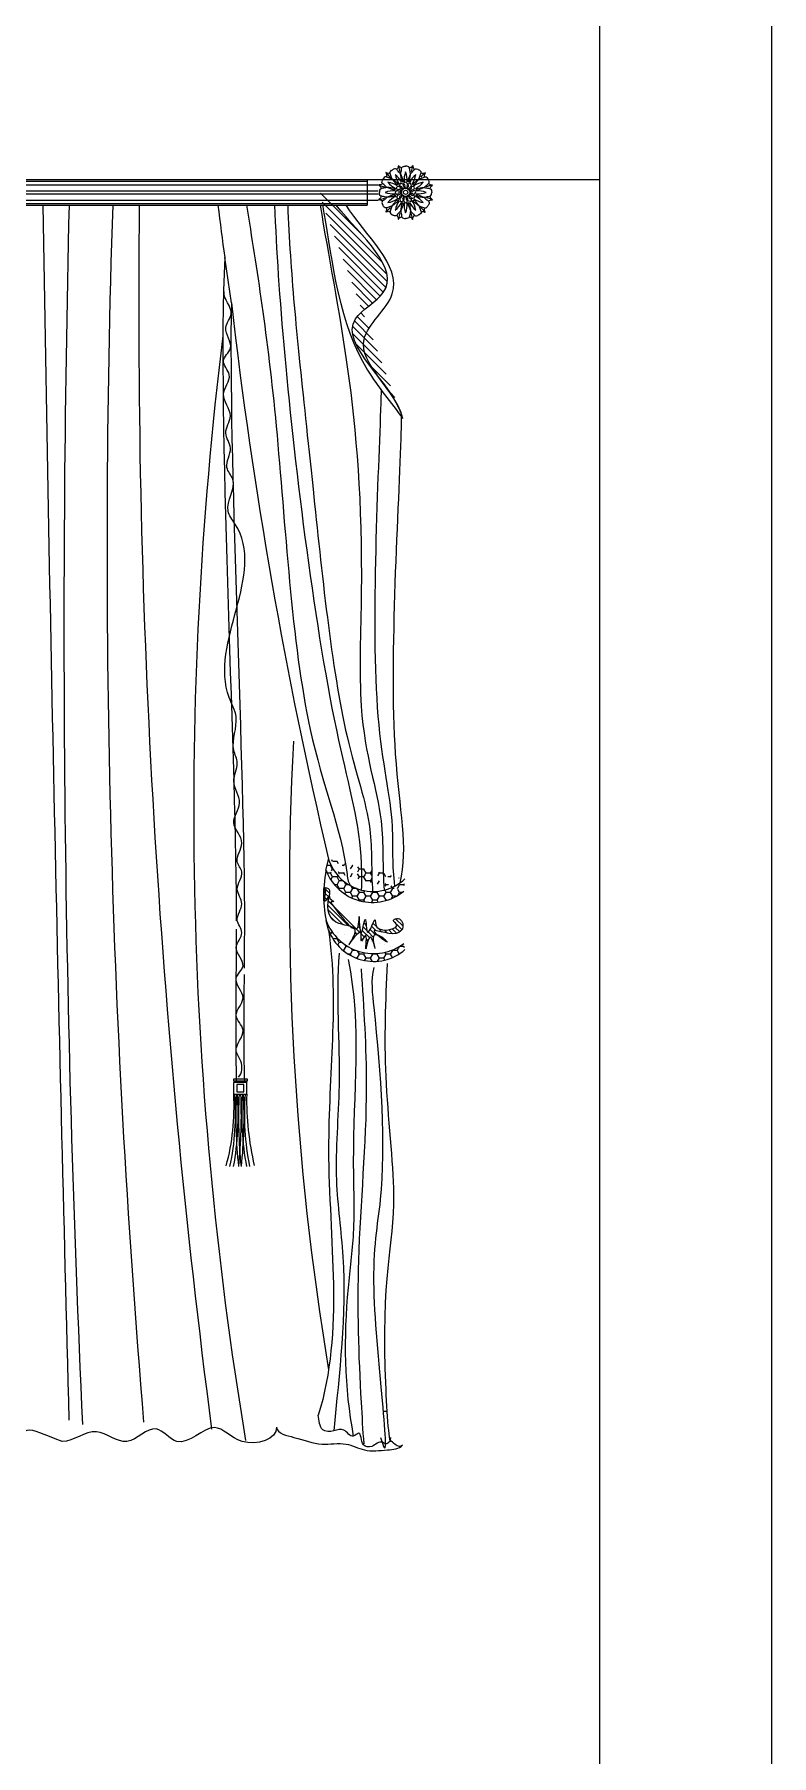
# Model space of a CAD drawing. Header units: inches. Extents: x 3.4 to 45.9, y 7.2 to 32.
# Drawn here: x 22.919 to 24.366, y 16.47 to 19.847 of the extents above; entities that cross this region are included whole.
import ezdxf

# ---------------------------------------------------------------- set-up
doc = ezdxf.new("R2010")
doc.units = ezdxf.units.IN
doc.header["$MEASUREMENT"] = 0
for name, color, linetype in [('02', 2, 'Continuous'), ('4', 4, 'Continuous'), ('8', 8, 'Continuous'), ('kadrbm', 4, 'Continuous')]:
    doc.layers.add(name, color=color, linetype=linetype)
pattern_1 = [(180, (37.058146, -18.148904), (-0.013125, 0.0075777223), [0.00875, -0.0175]), (60, (37.058146, -18.148904), (0.013125, 0.0075777223), [0.00875, -0.0175]), (120, (37.058146, -18.148904), (-3e-11, 0.0151554445), [-0.0175, 0.00875])]

# ---------------------------------------------------------------- blocks, each defined once
blk = doc.blocks.new('kadrbm')
at = {"layer": 'kadrbm', "color": 4}
blk.add_lwpolyline([(0, 0), (0, 24.7972), (21, 24.7972), (21, 0), (0, 0)], close=True, dxfattribs=at)
blk.add_lwpolyline([(20.6631, 0.3257), (20.6631, 24.4603), (0.3369, 24.4603), (0.3369, 0.3257), (20.6631, 0.3257)], dxfattribs=at)

msp = doc.modelspace()

# ---------------------------------------------------------------- hatches: boundary and pattern name
at = {"layer": '8'}
h = msp.add_hatch(dxfattribs=at)
h.set_pattern_fill('ANSI31', color=256, scale=0.08, style=0)
h.set_pattern_definition([(135, (37.058146, -17.857472), (0.0070710678, 0.0070710678), [])])
edge = h.paths.add_edge_path()
edge.add_spline(control_points=[(23.4794, 19.5423), (23.481, 19.5333), (23.4826, 19.5242), (23.4842, 19.5152)], knot_values=[785.684967, 785.684967, 785.684967, 785.684967, 812.63899, 812.63899, 812.63899, 812.63899], degree=3, periodic=0)
edge.add_spline(control_points=[(23.6421, 19.0933), (23.6262, 19.1637), (23.4766, 19.2622), (23.6671, 19.3626), (23.5611, 19.451), (23.5112, 19.5122)], knot_values=[0, 0, 0, 0, 216.301981, 291.412381, 485.205368, 485.205368, 485.205368, 485.205368], degree=3, periodic=0)
h = msp.add_hatch(dxfattribs=at)
h.set_pattern_fill('HONEY', color=256, scale=0.07, style=0)
h.set_pattern_definition(pattern_1)
edge = h.paths.add_edge_path()
edge.add_arc((23.5837, 18.2571), 0.0917, 197.9321, 313.2)
edge.add_arc((23.5825, 18.2412), 0.0973, 200.6356, 309.4932)
edge.add_line((23.4914, 18.2069), (23.4965, 18.2277))
edge.add_line((23.6443, 18.1661), (23.6465, 18.1902))
h = msp.add_hatch(dxfattribs=at)
h.set_pattern_fill('ANSI31', color=256, scale=0.05, style=0)
h.set_pattern_definition([(135, (37.058146, -18.148904), (0.0044194174, 0.0044194174), [])])
edge = h.paths.add_edge_path()
edge.add_spline(control_points=[(23.4873, 18.1618), (23.488, 18.1653), (23.4849, 18.1748), (23.505, 18.1701), (23.491, 18.1518), (23.5108, 18.1458), (23.5005, 18.1438), (23.5005, 18.1438)], knot_values=[0, 0, 0, 0, 0.010675, 0.01836, 0.040584, 0.046767, 0.053023, 0.053023, 0.053023, 0.053023], degree=3, periodic=0)
edge.add_spline(control_points=[(23.5005, 18.1438), (23.5218, 18.1346), (23.5571, 18.0653), (23.5561, 18.1351), (23.5579, 18.0516), (23.5708, 18.1366), (23.5696, 18.0596), (23.5901, 18.1253), (23.5862, 18.0785), (23.6457, 18.0954), (23.62, 18.1077), (23.6362, 18.1177), (23.6478, 18.0948), (23.6248, 18.0735), (23.558, 18.1047), (23.6345, 18.0486), (23.5737, 18.0999), (23.5935, 18.0323), (23.5773, 18.0976), (23.566, 18.0274), (23.5747, 18.097), (23.5579, 18.0574), (23.566, 18.1041), (23.5199, 18.038), (23.5627, 18.0973), (23.5088, 18.0982), (23.49, 18.1217), (23.4992, 18.163), (23.4836, 18.1308), (23.4967, 18.1861), (23.4873, 18.1618), (23.4873, 18.1618)], knot_values=[0, 0, 0, 0, 0.069529, 0.084709, 0.118066, 0.146819, 0.17282, 0.201245, 0.215945, 0.254412, 0.262449, 0.270596, 0.290864, 0.309615, 0.353355, 0.387081, 0.416734, 0.44237, 0.466119, 0.490391, 0.516921, 0.530579, 0.545759, 0.577933, 0.608027, 0.635152, 0.688756, 0.699214, 0.710774, 0.734465, 0.743792, 0.743792, 0.743792, 0.743792], degree=3, periodic=0)
h = msp.add_hatch(dxfattribs=at)
h.set_pattern_fill('HONEY', color=256, scale=0.07, style=0)
h.set_pattern_definition(pattern_1)
edge = h.paths.add_edge_path()
edge.add_arc((23.585, 18.1427), 0.0992, 200.0934, 306.7504)
edge.add_line((23.6443, 18.0632), (23.6465, 18.0512))
edge.add_arc((23.5848, 18.1223), 0.0941, 200.1891, 310.943, ccw=False)
edge.add_line((23.4965, 18.0898), (23.4918, 18.1086))

# ---------------------------------------------------------------- linework, layer by layer
at = {"layer": '02'}
for p, q in [((20.6373, 19.5622), (23.5724, 19.5622)), ((20.6373, 19.5592), (23.5724, 19.5592)), ((23.5724, 19.5622), (23.5724, 19.5122)), ((20.6156, 19.5522), (23.5941, 19.5522)), ((20.6156, 19.5402), (23.5941, 19.5402)), ((20.6156, 19.5342), (23.5941, 19.5342)), ((20.6156, 19.5222), (23.5941, 19.5222)), ((20.6373, 19.5152), (23.5724, 19.5152)), ((20.6373, 19.5122), (23.5724, 19.5122))]:
    msp.add_line(p, q, dxfattribs=at)
for points in [[(23.3374, 17.7974), (23.3101, 17.7974), (23.3101, 17.794), (23.3374, 17.794)], [(23.3357, 17.7906), (23.3101, 17.7906), (23.3101, 17.7676), (23.3357, 17.7676)], [(23.3303, 17.7866), (23.3166, 17.7866), (23.3166, 17.7721), (23.3303, 17.7721)]]:
    msp.add_lwpolyline(points, close=True, dxfattribs=at)
msp.add_lwpolyline([(23.3118, 17.794), (23.3118, 17.7914), (23.3357, 17.7914), (23.3357, 17.794)], dxfattribs=at)
for radius in [0.00819, 0.00412]:
    msp.add_circle((23.6477, 19.5372), radius, dxfattribs=at)
for centre, radius, start, end in [((23.675, 19.5924), 0.041, 185.6701, 200.7841), ((23.699, 19.5714), 0.041, 155.6701, 170.7841), ((23.6437, 19.5987), 0.041, 215.6701, 230.7841), ((23.6058, 19.5122), 0.0456, 55.9645, 81.1059), ((23.6484, 19.5859), 0.0456, 218.8941, 244.0355), ((23.5989, 19.5364), 0.0456, 25.9645, 51.1059), ((23.6727, 19.579), 0.0456, 188.8941, 214.0355), ((23.6903, 19.5609), 0.0456, 158.8941, 184.0355), ((23.6051, 19.5609), 0.0456, 355.9645, 21.1059), ((23.6964, 19.5364), 0.0456, 128.8941, 154.0355), ((23.6227, 19.579), 0.0456, 325.9645, 351.1059), ((23.6895, 19.5122), 0.0456, 98.8941, 124.0355), ((23.647, 19.5859), 0.0456, 295.9645, 321.1059), ((23.7092, 19.5411), 0.041, 125.6701, 140.7841), ((23.5924, 19.5645), 0.041, 275.6701, 290.7841), ((23.6135, 19.5885), 0.041, 245.6701, 260.7841), ((23.6239, 19.4946), 0.0456, 85.9645, 111.1059), ((23.6239, 19.5798), 0.0456, 248.8941, 274.0355), ((23.6484, 19.4884), 0.0456, 115.9645, 141.1059), ((23.6058, 19.5622), 0.0456, 278.8941, 304.0355), ((23.6727, 19.4953), 0.0456, 145.9645, 171.1059), ((23.6227, 19.4953), 0.0456, 8.8941, 34.0355), ((23.6895, 19.5622), 0.0456, 235.9645, 261.1059), ((23.647, 19.4884), 0.0456, 38.8941, 64.0355), ((23.6714, 19.4946), 0.0456, 68.8941, 94.0355), ((23.6714, 19.5798), 0.0456, 265.9645, 291.1059), ((23.7029, 19.5098), 0.041, 95.6701, 110.7841), ((23.6819, 19.4859), 0.041, 65.6701, 80.7841), ((241.9536, 23.0155), 219.046, 180.916411, 181.540126), ((56.6199, 18.6858), 33.643, 178.59256, 182.66878), ((43.5286, 18.8378), 20.4671, 178.11186, 184.80392), ((40.1779, 19.3144), 17.0542, 179.33559, 187.42527), ((23.5861, 19.5332), 0.041, 305.6701, 320.7841), ((23.5989, 19.5379), 0.0456, 308.8941, 334.0355), ((23.5964, 19.503), 0.041, 335.6701, 350.7841), ((23.6903, 19.5134), 0.0456, 175.9645, 201.1059), ((23.6051, 19.5134), 0.0456, 338.8941, 4.0355), ((23.6964, 19.5379), 0.0456, 205.9645, 231.1059), ((23.6203, 19.4819), 0.041, 5.6701, 20.7841), ((23.6516, 19.4756), 0.041, 35.6701, 50.7841), ((30.8003, 18.3254), 7.5687, 172.93894, 189.40803), ((29.1004, 18.1589), 5.6809, 176.9616, 189.4436), ((22.8735, 17.7423), 0.4374, 344.7058, 3.3173), ((22.8261, 17.7284), 0.4877, 347.8521, 4.6087), ((22.7261, 17.7276), 0.5928, 350.1089, 3.8678), ((24.2922, 17.7247), 0.9777, 177.4843, 185.8057), ((24.2974, 17.7247), 0.9777, 177.4843, 185.8057), ((22.3475, 17.7247), 0.9777, 354.1943, 2.5157), ((22.3528, 17.7247), 0.9777, 354.1943, 2.5157), ((23.8942, 17.7278), 0.5682, 175.9833, 190.3434), ((23.856, 17.7281), 0.5248, 175.6866, 191.2467), ((23.8892, 17.7561), 0.5536, 178.815, 193.4193)]:
    msp.add_arc(centre, radius, start, end, dxfattribs=at)
for points, knots in [([(23.64, 19.5843), (23.6395, 19.5849), (23.6381, 19.5863), (23.6353, 19.5866), (23.6337, 19.5916), (23.6333, 19.5874), (23.633, 19.5851), (23.6309, 19.5835), (23.6305, 19.5824), (23.6305, 19.5821)], [3.105362, 3.105362, 3.105362, 3.105362, 4.726587, 7.083956, 9.158336, 10.686553, 12.763353, 14.704924, 15.340701, 15.340701, 15.340701, 15.340701]), ([(23.6421, 19.5572), (23.6413, 19.558), (23.6392, 19.5604), (23.6394, 19.5663), (23.6372, 19.5731), (23.6398, 19.5798), (23.6398, 19.5873), (23.6448, 19.5885), (23.647, 19.5884), (23.6477, 19.5884)], [2.077947, 2.077947, 2.077947, 2.077947, 4.509833, 8.81621, 13.588819, 18.865731, 23.793456, 26.78015, 28.263458, 28.263458, 28.263458, 28.263458]), ([(23.6532, 19.5572), (23.6541, 19.558), (23.6561, 19.5604), (23.656, 19.5663), (23.6581, 19.5731), (23.6556, 19.5798), (23.6556, 19.5873), (23.6506, 19.5885), (23.6484, 19.5884), (23.6477, 19.5884)], [2.077947, 2.077947, 2.077947, 2.077947, 4.509833, 8.81621, 13.588819, 18.865731, 23.793456, 26.78015, 28.263458, 28.263458, 28.263458, 28.263458]), ([(23.6646, 19.5818), (23.6645, 19.5826), (23.664, 19.5845), (23.6617, 19.5862), (23.6628, 19.5912), (23.6603, 19.5879), (23.6589, 19.586), (23.6564, 19.5857), (23.6555, 19.5849), (23.6553, 19.5847)], [3.105362, 3.105362, 3.105362, 3.105362, 4.726587, 7.083956, 9.158336, 10.686553, 12.763353, 14.704924, 15.340701, 15.340701, 15.340701, 15.340701]), ([(23.6276, 19.5423), (23.6264, 19.542), (23.6233, 19.5415), (23.6183, 19.5446), (23.6113, 19.5461), (23.6069, 19.5517), (23.6003, 19.5554), (23.6018, 19.5604), (23.6029, 19.5622), (23.6033, 19.5628)], [2.077947, 2.077947, 2.077947, 2.077947, 4.509833, 8.81621, 13.588819, 18.865731, 23.793456, 26.78015, 28.263458, 28.263458, 28.263458, 28.263458]), ([(23.6332, 19.552), (23.6329, 19.5531), (23.6318, 19.5561), (23.6266, 19.5589), (23.6218, 19.5642), (23.6147, 19.5653), (23.6082, 19.5691), (23.6046, 19.5653), (23.6036, 19.5634), (23.6033, 19.5628)], [2.077947, 2.077947, 2.077947, 2.077947, 4.509833, 8.81621, 13.588819, 18.865731, 23.793456, 26.78015, 28.263458, 28.263458, 28.263458, 28.263458]), ([(23.6175, 19.5741), (23.6167, 19.5744), (23.6148, 19.5749), (23.6122, 19.5738), (23.6084, 19.5773), (23.6101, 19.5735), (23.611, 19.5713), (23.61, 19.569), (23.6102, 19.5678), (23.6103, 19.5675)], [3.105362, 3.105362, 3.105362, 3.105362, 4.726587, 7.083956, 9.158336, 10.686553, 12.763353, 14.704924, 15.340701, 15.340701, 15.340701, 15.340701]), ([(23.6329, 19.5517), (23.6317, 19.552), (23.6287, 19.5531), (23.6259, 19.5583), (23.6207, 19.5631), (23.6196, 19.5701), (23.6158, 19.5767), (23.6195, 19.5802), (23.6214, 19.5812), (23.6221, 19.5815)], [2.077947, 2.077947, 2.077947, 2.077947, 4.509833, 8.81621, 13.588819, 18.865731, 23.793456, 26.78015, 28.263458, 28.263458, 28.263458, 28.263458]), ([(23.6425, 19.5573), (23.6428, 19.5584), (23.6434, 19.5615), (23.6403, 19.5666), (23.6388, 19.5735), (23.6332, 19.578), (23.6294, 19.5845), (23.6245, 19.5831), (23.6227, 19.5819), (23.6221, 19.5815)], [2.077947, 2.077947, 2.077947, 2.077947, 4.509833, 8.81621, 13.588819, 18.865731, 23.793456, 26.78015, 28.263458, 28.263458, 28.263458, 28.263458]), ([(23.6434, 19.5531), (23.6426, 19.5534), (23.6407, 19.5542), (23.6363, 19.5554), (23.6358, 19.5511), (23.636, 19.5488), (23.6367, 19.5462), (23.6394, 19.5448), (23.6432, 19.5451), (23.647, 19.5471), (23.6469, 19.5521), (23.6443, 19.5524), (23.6436, 19.5531), (23.6435, 19.5532)], [0, 0, 0, 0, 1.435126, 3.694554, 5.615201, 7.078519, 7.788326, 9.905319, 11.400457, 14.13065, 16.187314, 17.596822, 17.816944, 17.816944, 17.816944, 17.816944]), ([(23.6519, 19.5531), (23.6514, 19.5538), (23.6501, 19.5554), (23.647, 19.5586), (23.6444, 19.5552), (23.6433, 19.5531), (23.6427, 19.5505), (23.6443, 19.5479), (23.6477, 19.5463), (23.652, 19.5461), (23.6545, 19.5505), (23.6523, 19.552), (23.6521, 19.553), (23.652, 19.5531)], [0, 0, 0, 0, 1.435126, 3.694554, 5.615201, 7.078519, 7.788326, 9.905319, 11.400457, 14.13065, 16.187314, 17.596822, 17.816944, 17.816944, 17.816944, 17.816944]), ([(23.6593, 19.5489), (23.6592, 19.5497), (23.6589, 19.5518), (23.6578, 19.5561), (23.6538, 19.5544), (23.6519, 19.5531), (23.65, 19.5512), (23.6502, 19.5482), (23.6523, 19.545), (23.6559, 19.5427), (23.6602, 19.5453), (23.6592, 19.5477), (23.6594, 19.5487), (23.6594, 19.5488)], [0, 0, 0, 0, 1.435126, 3.694554, 5.615201, 7.078519, 7.788326, 9.905319, 11.400457, 14.13065, 16.187314, 17.596822, 17.816944, 17.816944, 17.816944, 17.816944]), ([(23.6528, 19.5573), (23.6525, 19.5584), (23.652, 19.5615), (23.6551, 19.5666), (23.6566, 19.5735), (23.6622, 19.578), (23.6659, 19.5845), (23.6709, 19.5831), (23.6727, 19.5819), (23.6733, 19.5815)], [2.077947, 2.077947, 2.077947, 2.077947, 4.509833, 8.81621, 13.588819, 18.865731, 23.793456, 26.78015, 28.263458, 28.263458, 28.263458, 28.263458]), ([(23.6622, 19.552), (23.6625, 19.5531), (23.6636, 19.5561), (23.6688, 19.5589), (23.6736, 19.5642), (23.6806, 19.5653), (23.6872, 19.5691), (23.6907, 19.5653), (23.6917, 19.5634), (23.692, 19.5628)], [2.077947, 2.077947, 2.077947, 2.077947, 4.509833, 8.81621, 13.588819, 18.865731, 23.793456, 26.78015, 28.263458, 28.263458, 28.263458, 28.263458]), ([(23.6625, 19.5517), (23.6636, 19.552), (23.6666, 19.5531), (23.6694, 19.5583), (23.6747, 19.5631), (23.6758, 19.5701), (23.6796, 19.5767), (23.6758, 19.5802), (23.6739, 19.5812), (23.6733, 19.5815)], [2.077947, 2.077947, 2.077947, 2.077947, 4.509833, 8.81621, 13.588819, 18.865731, 23.793456, 26.78015, 28.263458, 28.263458, 28.263458, 28.263458]), ([(23.6678, 19.5423), (23.6689, 19.542), (23.672, 19.5415), (23.6771, 19.5446), (23.684, 19.5461), (23.6885, 19.5517), (23.695, 19.5554), (23.6936, 19.5604), (23.6924, 19.5622), (23.692, 19.5628)], [2.077947, 2.077947, 2.077947, 2.077947, 4.509833, 8.81621, 13.588819, 18.865731, 23.793456, 26.78015, 28.263458, 28.263458, 28.263458, 28.263458]), ([(23.6846, 19.5674), (23.6849, 19.5681), (23.6854, 19.57), (23.6843, 19.5727), (23.6878, 19.5764), (23.684, 19.5748), (23.6818, 19.5739), (23.6795, 19.5749), (23.6783, 19.5746), (23.678, 19.5745)], [3.105362, 3.105362, 3.105362, 3.105362, 4.726587, 7.083956, 9.158336, 10.686553, 12.763353, 14.704924, 15.340701, 15.340701, 15.340701, 15.340701]), ([(23.6006, 19.5295), (23.5999, 19.529), (23.5986, 19.5276), (23.5982, 19.5248), (23.5933, 19.5232), (23.5975, 19.5228), (23.5998, 19.5225), (23.6013, 19.5204), (23.6025, 19.52), (23.6027, 19.52)], [3.105362, 3.105362, 3.105362, 3.105362, 4.726587, 7.083956, 9.158336, 10.686553, 12.763353, 14.704924, 15.340701, 15.340701, 15.340701, 15.340701]), ([(23.6031, 19.5541), (23.6023, 19.554), (23.6004, 19.5535), (23.5986, 19.5512), (23.5936, 19.5523), (23.597, 19.5498), (23.5988, 19.5484), (23.5992, 19.5459), (23.5999, 19.545), (23.6002, 19.5448)], [3.105362, 3.105362, 3.105362, 3.105362, 4.726587, 7.083956, 9.158336, 10.686553, 12.763353, 14.704924, 15.340701, 15.340701, 15.340701, 15.340701]), ([(23.6277, 19.5427), (23.6269, 19.5436), (23.6244, 19.5456), (23.6185, 19.5455), (23.6118, 19.5476), (23.6051, 19.5451), (23.5975, 19.5451), (23.5963, 19.5401), (23.5964, 19.5379), (23.5965, 19.5372)], [2.077947, 2.077947, 2.077947, 2.077947, 4.509833, 8.81621, 13.588819, 18.865731, 23.793456, 26.78015, 28.263458, 28.263458, 28.263458, 28.263458]), ([(23.6277, 19.5316), (23.6269, 19.5308), (23.6244, 19.5287), (23.6185, 19.5289), (23.6118, 19.5267), (23.6051, 19.5293), (23.5975, 19.5293), (23.5963, 19.5343), (23.5964, 19.5365), (23.5965, 19.5372)], [2.077947, 2.077947, 2.077947, 2.077947, 4.509833, 8.81621, 13.588819, 18.865731, 23.793456, 26.78015, 28.263458, 28.263458, 28.263458, 28.263458]), ([(23.6276, 19.532), (23.6264, 19.5323), (23.6233, 19.5329), (23.6183, 19.5298), (23.6113, 19.5283), (23.6069, 19.5227), (23.6003, 19.5189), (23.6018, 19.514), (23.6029, 19.5122), (23.6033, 19.5116)], [2.077947, 2.077947, 2.077947, 2.077947, 4.509833, 8.81621, 13.588819, 18.865731, 23.793456, 26.78015, 28.263458, 28.263458, 28.263458, 28.263458]), ([(23.6332, 19.5224), (23.6329, 19.5212), (23.6318, 19.5182), (23.6266, 19.5154), (23.6218, 19.5102), (23.6147, 19.5091), (23.6082, 19.5053), (23.6046, 19.509), (23.6036, 19.5109), (23.6033, 19.5116)], [2.077947, 2.077947, 2.077947, 2.077947, 4.509833, 8.81621, 13.588819, 18.865731, 23.793456, 26.78015, 28.263458, 28.263458, 28.263458, 28.263458]), ([(23.6329, 19.5227), (23.6317, 19.5224), (23.6287, 19.5213), (23.6259, 19.5161), (23.6207, 19.5113), (23.6196, 19.5042), (23.6158, 19.4977), (23.6195, 19.4941), (23.6214, 19.4931), (23.6221, 19.4928)], [2.077947, 2.077947, 2.077947, 2.077947, 4.509833, 8.81621, 13.588819, 18.865731, 23.793456, 26.78015, 28.263458, 28.263458, 28.263458, 28.263458]), ([(23.6317, 19.5414), (23.6311, 19.5409), (23.6294, 19.5396), (23.6262, 19.5365), (23.6297, 19.5339), (23.6318, 19.5328), (23.6343, 19.5322), (23.6369, 19.5338), (23.6386, 19.5372), (23.6388, 19.5415), (23.6343, 19.544), (23.6328, 19.5418), (23.6319, 19.5416), (23.6317, 19.5415)], [0, 0, 0, 0, 1.435126, 3.694554, 5.615201, 7.078519, 7.788326, 9.905319, 11.400457, 14.13065, 16.187314, 17.596822, 17.816944, 17.816944, 17.816944, 17.816944]), ([(23.636, 19.5488), (23.6352, 19.5487), (23.6331, 19.5484), (23.6287, 19.5473), (23.6305, 19.5433), (23.6317, 19.5414), (23.6336, 19.5395), (23.6367, 19.5397), (23.6398, 19.5418), (23.6421, 19.5454), (23.6395, 19.5497), (23.6371, 19.5487), (23.6362, 19.5489), (23.6361, 19.5489)], [0, 0, 0, 0, 1.435126, 3.694554, 5.615201, 7.078519, 7.788326, 9.905319, 11.400457, 14.13065, 16.187314, 17.596822, 17.816944, 17.816944, 17.816944, 17.816944]), ([(23.6318, 19.5329), (23.6315, 19.5321), (23.6307, 19.5302), (23.6295, 19.5258), (23.6338, 19.5253), (23.6361, 19.5255), (23.6386, 19.5262), (23.64, 19.5289), (23.6398, 19.5327), (23.6378, 19.5365), (23.6327, 19.5364), (23.6325, 19.5338), (23.6318, 19.5331), (23.6317, 19.533)], [0, 0, 0, 0, 1.435126, 3.694554, 5.615201, 7.078519, 7.788326, 9.905319, 11.400457, 14.13065, 16.187314, 17.596822, 17.816944, 17.816944, 17.816944, 17.816944]), ([(23.6361, 19.5255), (23.6362, 19.5247), (23.6365, 19.5226), (23.6376, 19.5182), (23.6416, 19.5199), (23.6435, 19.5212), (23.6453, 19.5231), (23.6452, 19.5262), (23.6431, 19.5293), (23.6395, 19.5316), (23.6351, 19.529), (23.6362, 19.5266), (23.636, 19.5257), (23.6359, 19.5256)], [0, 0, 0, 0, 1.435126, 3.694554, 5.615201, 7.078519, 7.788326, 9.905319, 11.400457, 14.13065, 16.187314, 17.596822, 17.816944, 17.816944, 17.816944, 17.816944]), ([(23.6435, 19.5212), (23.644, 19.5206), (23.6453, 19.5189), (23.6484, 19.5157), (23.651, 19.5192), (23.652, 19.5213), (23.6527, 19.5238), (23.651, 19.5264), (23.6476, 19.5281), (23.6433, 19.5283), (23.6409, 19.5238), (23.643, 19.5223), (23.6433, 19.5214), (23.6433, 19.5212)], [0, 0, 0, 0, 1.435126, 3.694554, 5.615201, 7.078519, 7.788326, 9.905319, 11.400457, 14.13065, 16.187314, 17.596822, 17.816944, 17.816944, 17.816944, 17.816944]), ([(23.652, 19.5213), (23.6527, 19.521), (23.6547, 19.5202), (23.659, 19.519), (23.6595, 19.5233), (23.6594, 19.5256), (23.6587, 19.5281), (23.656, 19.5295), (23.6522, 19.5293), (23.6484, 19.5273), (23.6485, 19.5222), (23.6511, 19.522), (23.6518, 19.5213), (23.6519, 19.5212)], [0, 0, 0, 0, 1.435126, 3.694554, 5.615201, 7.078519, 7.788326, 9.905319, 11.400457, 14.13065, 16.187314, 17.596822, 17.816944, 17.816944, 17.816944, 17.816944]), ([(23.6594, 19.5255), (23.6602, 19.5257), (23.6623, 19.526), (23.6666, 19.5271), (23.6649, 19.5311), (23.6636, 19.533), (23.6617, 19.5348), (23.6587, 19.5347), (23.6555, 19.5326), (23.6532, 19.529), (23.6558, 19.5246), (23.6582, 19.5257), (23.6592, 19.5255), (23.6593, 19.5254)], [0, 0, 0, 0, 1.435126, 3.694554, 5.615201, 7.078519, 7.788326, 9.905319, 11.400457, 14.13065, 16.187314, 17.596822, 17.816944, 17.816944, 17.816944, 17.816944]), ([(23.6636, 19.5415), (23.6639, 19.5422), (23.6647, 19.5442), (23.6659, 19.5485), (23.6616, 19.549), (23.6593, 19.5489), (23.6567, 19.5482), (23.6553, 19.5455), (23.6556, 19.5417), (23.6576, 19.5379), (23.6626, 19.538), (23.6629, 19.5406), (23.6636, 19.5413), (23.6637, 19.5414)], [0, 0, 0, 0, 1.435126, 3.694554, 5.615201, 7.078519, 7.788326, 9.905319, 11.400457, 14.13065, 16.187314, 17.596822, 17.816944, 17.816944, 17.816944, 17.816944]), ([(23.6636, 19.533), (23.6643, 19.5335), (23.6659, 19.5348), (23.6691, 19.5379), (23.6657, 19.5405), (23.6636, 19.5415), (23.661, 19.5422), (23.6584, 19.5405), (23.6568, 19.5371), (23.6566, 19.5328), (23.661, 19.5304), (23.6625, 19.5325), (23.6635, 19.5328), (23.6636, 19.5328)], [0, 0, 0, 0, 1.435126, 3.694554, 5.615201, 7.078519, 7.788326, 9.905319, 11.400457, 14.13065, 16.187314, 17.596822, 17.816944, 17.816944, 17.816944, 17.816944]), ([(23.6622, 19.5224), (23.6625, 19.5212), (23.6636, 19.5182), (23.6688, 19.5154), (23.6736, 19.5102), (23.6806, 19.5091), (23.6872, 19.5053), (23.6907, 19.509), (23.6917, 19.5109), (23.692, 19.5116)], [2.077947, 2.077947, 2.077947, 2.077947, 4.509833, 8.81621, 13.588819, 18.865731, 23.793456, 26.78015, 28.263458, 28.263458, 28.263458, 28.263458]), ([(23.6625, 19.5227), (23.6636, 19.5224), (23.6666, 19.5213), (23.6694, 19.5161), (23.6747, 19.5113), (23.6758, 19.5042), (23.6796, 19.4977), (23.6758, 19.4941), (23.6739, 19.4931), (23.6733, 19.4928)], [2.077947, 2.077947, 2.077947, 2.077947, 4.509833, 8.81621, 13.588819, 18.865731, 23.793456, 26.78015, 28.263458, 28.263458, 28.263458, 28.263458]), ([(23.6677, 19.5427), (23.6685, 19.5436), (23.6709, 19.5456), (23.6768, 19.5455), (23.6836, 19.5476), (23.6903, 19.5451), (23.6978, 19.5451), (23.699, 19.5401), (23.6989, 19.5379), (23.6989, 19.5372)], [2.077947, 2.077947, 2.077947, 2.077947, 4.509833, 8.81621, 13.588819, 18.865731, 23.793456, 26.78015, 28.263458, 28.263458, 28.263458, 28.263458]), ([(23.6677, 19.5316), (23.6685, 19.5308), (23.6709, 19.5287), (23.6768, 19.5289), (23.6836, 19.5267), (23.6903, 19.5293), (23.6978, 19.5293), (23.699, 19.5343), (23.6989, 19.5365), (23.6989, 19.5372)], [2.077947, 2.077947, 2.077947, 2.077947, 4.509833, 8.81621, 13.588819, 18.865731, 23.793456, 26.78015, 28.263458, 28.263458, 28.263458, 28.263458]), ([(23.6678, 19.532), (23.6689, 19.5323), (23.672, 19.5329), (23.6771, 19.5298), (23.684, 19.5283), (23.6885, 19.5227), (23.695, 19.5189), (23.6936, 19.514), (23.6924, 19.5122), (23.692, 19.5116)], [2.077947, 2.077947, 2.077947, 2.077947, 4.509833, 8.81621, 13.588819, 18.865731, 23.793456, 26.78015, 28.263458, 28.263458, 28.263458, 28.263458]), ([(23.6923, 19.5203), (23.6931, 19.5204), (23.695, 19.5209), (23.6967, 19.5232), (23.7017, 19.5221), (23.6984, 19.5246), (23.6965, 19.526), (23.6962, 19.5285), (23.6954, 19.5294), (23.6952, 19.5296)], [3.105362, 3.105362, 3.105362, 3.105362, 4.726587, 7.083956, 9.158336, 10.686553, 12.763353, 14.704924, 15.340701, 15.340701, 15.340701, 15.340701]), ([(23.6948, 19.5449), (23.6954, 19.5453), (23.6968, 19.5467), (23.6971, 19.5496), (23.7021, 19.5511), (23.6979, 19.5516), (23.6956, 19.5519), (23.694, 19.5539), (23.6929, 19.5543), (23.6926, 19.5544)], [3.105362, 3.105362, 3.105362, 3.105362, 4.726587, 7.083956, 9.158336, 10.686553, 12.763353, 14.704924, 15.340701, 15.340701, 15.340701, 15.340701]), ([(23.3355, 19.5122), (23.3551, 19.387), (23.399, 19.1247), (23.4326, 18.4866), (23.5233, 18.2874), (23.5349, 18.1809), (23.5411, 18.1759)], [811.246975, 811.246975, 811.246975, 811.246975, 1191.950917, 1587.146876, 1853.143532, 1877.202412, 1877.202412, 1877.202412, 1877.202412]), ([(23.3904, 19.5125), (23.394, 19.4232), (23.4112, 19.1528), (23.4863, 18.539), (23.563, 18.2792), (23.5608, 18.1857), (23.5608, 18.1683)], [802.410591, 802.410591, 802.410591, 802.410591, 1069.542039, 1592.280607, 1819.268882, 1871.688376, 1871.688376, 1871.688376, 1871.688376]), ([(23.4162, 19.5122), (23.4176, 19.4793), (23.4261, 19.3178), (23.4562, 19.0581), (23.5136, 18.4891), (23.5855, 18.3038), (23.58, 18.2058), (23.5829, 18.165)], [797.381082, 797.381082, 797.381082, 797.381082, 896.147689, 1282.666447, 1579.627158, 1747.027753, 1869.571372, 1869.571372, 1869.571372, 1869.571372]), ([(23.48, 19.5122), (23.5117, 19.3127), (23.5763, 19.0637), (23.5509, 18.4706), (23.6095, 18.3243), (23.6017, 18.2133), (23.6058, 18.1681)], [804.998775, 804.998775, 804.998775, 804.998775, 1409.395127, 1537.376699, 1730.538212, 1866.752355, 1866.752355, 1866.752355, 1866.752355]), ([(23.6107, 19.507), (23.6104, 19.5062), (23.6099, 19.5043), (23.611, 19.5017), (23.6076, 19.4979), (23.6114, 19.4996), (23.6136, 19.5005), (23.6159, 19.4995), (23.6171, 19.4997), (23.6174, 19.4998)], [3.105362, 3.105362, 3.105362, 3.105362, 4.726587, 7.083956, 9.158336, 10.686553, 12.763353, 14.704924, 15.340701, 15.340701, 15.340701, 15.340701]), ([(23.6425, 19.5171), (23.6428, 19.5159), (23.6434, 19.5128), (23.6403, 19.5078), (23.6388, 19.5008), (23.6332, 19.4963), (23.6294, 19.4898), (23.6245, 19.4913), (23.6227, 19.4924), (23.6221, 19.4928)], [2.077947, 2.077947, 2.077947, 2.077947, 4.509833, 8.81621, 13.588819, 18.865731, 23.793456, 26.78015, 28.263458, 28.263458, 28.263458, 28.263458]), ([(23.6308, 19.4926), (23.6309, 19.4918), (23.6314, 19.4899), (23.6337, 19.4881), (23.6326, 19.4831), (23.6351, 19.4865), (23.6365, 19.4883), (23.639, 19.4887), (23.6399, 19.4894), (23.6401, 19.4897)], [3.105362, 3.105362, 3.105362, 3.105362, 4.726587, 7.083956, 9.158336, 10.686553, 12.763353, 14.704924, 15.340701, 15.340701, 15.340701, 15.340701]), ([(23.6421, 19.5172), (23.6413, 19.5164), (23.6392, 19.5139), (23.6394, 19.508), (23.6372, 19.5013), (23.6398, 19.4946), (23.6398, 19.487), (23.6448, 19.4858), (23.647, 19.4859), (23.6477, 19.486)], [2.077947, 2.077947, 2.077947, 2.077947, 4.509833, 8.81621, 13.588819, 18.865731, 23.793456, 26.78015, 28.263458, 28.263458, 28.263458, 28.263458]), ([(23.6532, 19.5172), (23.6541, 19.5164), (23.6561, 19.5139), (23.656, 19.508), (23.6581, 19.5013), (23.6556, 19.4946), (23.6556, 19.487), (23.6506, 19.4858), (23.6484, 19.4859), (23.6477, 19.486)], [2.077947, 2.077947, 2.077947, 2.077947, 4.509833, 8.81621, 13.588819, 18.865731, 23.793456, 26.78015, 28.263458, 28.263458, 28.263458, 28.263458]), ([(23.6528, 19.5171), (23.6525, 19.5159), (23.652, 19.5128), (23.6551, 19.5078), (23.6566, 19.5008), (23.6622, 19.4963), (23.6659, 19.4898), (23.6709, 19.4913), (23.6727, 19.4924), (23.6733, 19.4928)], [2.077947, 2.077947, 2.077947, 2.077947, 4.509833, 8.81621, 13.588819, 18.865731, 23.793456, 26.78015, 28.263458, 28.263458, 28.263458, 28.263458]), ([(23.6554, 19.4901), (23.6558, 19.4894), (23.6572, 19.4881), (23.6601, 19.4877), (23.6616, 19.4828), (23.6621, 19.487), (23.6624, 19.4893), (23.6644, 19.4908), (23.6648, 19.4919), (23.6649, 19.4922)], [3.105362, 3.105362, 3.105362, 3.105362, 4.726587, 7.083956, 9.158336, 10.686553, 12.763353, 14.704924, 15.340701, 15.340701, 15.340701, 15.340701]), ([(23.6779, 19.5002), (23.6786, 19.4999), (23.6805, 19.4994), (23.6832, 19.5005), (23.6869, 19.497), (23.6853, 19.5009), (23.6844, 19.503), (23.6854, 19.5054), (23.6851, 19.5066), (23.685, 19.5069)], [3.105362, 3.105362, 3.105362, 3.105362, 4.726587, 7.083956, 9.158336, 10.686553, 12.763353, 14.704924, 15.340701, 15.340701, 15.340701, 15.340701]), ([(23.6267, 18.1761), (23.621, 18.2147), (23.6289, 18.3166), (23.5703, 18.5317), (23.5966, 19.0134), (23.6001, 19.1405), (23.6003, 19.1487)], [0, 0, 0, 0, 117.043297, 302.766513, 658.932694, 683.357813, 683.357813, 683.357813, 683.357813]), ([(23.6392, 19.1035), (23.6391, 19.0919), (23.6368, 18.9545), (23.6028, 18.4541), (23.6532, 18.2525), (23.6366, 18.1822)], [1201.451346, 1201.451346, 1201.451346, 1201.451346, 1236.542351, 1615.086361, 1831.835662, 1831.835662, 1831.835662, 1831.835662]), ([(22.9733, 17.0862), (22.9345, 17.1001), (22.8997, 17.1235), (22.8635, 17.0755), (22.8408, 17.0819), (22.8396, 17.1078)], [479.336837, 479.336837, 479.336837, 479.336837, 527.681729, 588.632678, 603.785066, 603.785066, 603.785066, 603.785066]), ([(23.3943, 17.1143), (23.3964, 17.09), (23.3202, 17.0683), (23.2717, 17.1397), (23.2055, 17.0595), (23.1549, 17.1327), (23.1005, 17.0637), (23.0385, 17.1261), (22.9958, 17.0857), (22.9733, 17.0862)], [0, 0, 0, 0, 73.030485, 133.9815, 212.466585, 260.147461, 322.426145, 385.359279, 455.298138, 455.298138, 455.298138, 455.298138])]:
    msp.add_open_spline(points, degree=3, knots=knots, dxfattribs=at)
for points, start_tangent, end_tangent in [([(23.3195, 17.8011), (23.324, 17.8326), (23.315, 17.8528), (23.3285, 17.8934), (23.315, 17.9226), (23.3285, 17.9564), (23.315, 17.9946), (23.3285, 18.0194), (23.315, 18.0554), (23.3262, 18.0847), (23.3172, 18.1094), (23.3262, 18.1409), (23.3172, 18.1702), (23.3262, 18.2039), (23.3172, 18.2242), (23.3262, 18.2602), (23.3105, 18.3007), (23.3217, 18.339), (23.3105, 18.3817), (23.3172, 18.4177), (23.3105, 18.4425), (23.315, 18.5078), (23.3015, 18.546), (23.3127, 18.887), (23.2992, 18.9117), (23.3082, 18.9747), (23.2969, 18.9972), (23.3037, 19.0355), (23.2947, 19.0648), (23.3037, 19.0985), (23.2902, 19.1413), (23.3015, 19.1795), (23.2902, 19.2066), (23.3037, 19.2313), (23.2947, 19.2718), (23.3053, 19.2989), (23.2916, 19.3426)], (0.696938, 0.717131), (0.14148, 0.989941)), ([(23.517, 18.0445), (23.517, 17.7848), (23.5119, 17.5989), (23.5246, 17.4487), (23.5068, 17.1069)], (-0.077577, -0.996986), (-0.092237, -0.995737)), ([(23.5348, 18.0318), (23.545, 17.6345), (23.545, 17.4945), (23.5348, 17.3876), (23.545, 17.0967)], (0.204622, -0.978841), (0.184365, -0.982858)), ([(23.5985, 17.0942), (23.5858, 17.385), (23.5985, 17.5607), (23.5858, 17.9375), (23.5858, 18.0165)], (0.272805, -0.962069), (0.229741, 0.973252)), ([(23.6112, 18.0241), (23.6087, 17.8026), (23.624, 17.5709), (23.6087, 17.1884), (23.6189, 17.0942)], (-0.037373, -0.999301), (0.08158, 0.996667)), ([(23.6418, 17.0789), (23.627, 17.0804), (23.6176, 17.0867), (23.611, 17.0816), (23.6023, 17.0846), (23.5811, 17.0765), (23.565, 17.0797), (23.5554, 17.1024), (23.545, 17.0967), (23.5267, 17.1085), (23.5068, 17.1069), (23.485, 17.1091), (23.4762, 17.1375)], (-0.476017, -0.879436), (-0.239048, 0.971008)), ([(23.3943, 17.1143), (23.4284, 17.0942), (23.4836, 17.081), (23.5309, 17.081), (23.5668, 17.0697), (23.6123, 17.0697), (23.6418, 17.0789)], (0.148876, -0.988856), (0.702074, 0.712104))]:
    msp.add_spline(points, degree=3, dxfattribs=dict(at, start_tangent=start_tangent, end_tangent=end_tangent))
at = {"layer": '02', "start_tangent": (0.917407, -0.39795)}
msp.add_spline([(23.5005, 18.1438), (23.5555, 18.1012), (23.5564, 18.1164), (23.5602, 18.0832), (23.5687, 18.1107), (23.5735, 18.0851), (23.5877, 18.1098), (23.5915, 18.0956), (23.6294, 18.1022), (23.6237, 18.1079), (23.6303, 18.1126), (23.6426, 18.0965), (23.6294, 18.0832), (23.5858, 18.087), (23.6123, 18.0662), (23.5858, 18.0795), (23.5877, 18.0539), (23.5782, 18.0757), (23.5697, 18.0529), (23.5687, 18.0795), (23.5612, 18.0681), (23.5602, 18.0832), (23.5365, 18.0615), (23.5489, 18.0889), (23.5242, 18.1003), (23.4958, 18.1457), (23.4968, 18.1562), (23.4901, 18.1467), (23.4911, 18.1704), (23.4873, 18.1618)], degree=3, dxfattribs=at)
at = {"layer": '02', "end_tangent": (-0.182165, -0.983268)}
msp.add_spline([(23.5603, 18.0139), (23.5705, 17.7822), (23.5552, 17.441), (23.5603, 17.1629), (23.5654, 17.0814)], degree=3, dxfattribs=at)
at = {"layer": '4'}
for p, q in [((3.7032, 19.5622), (24.0294, 19.5622)), ((23.3056, 19.3205), (23.2925, 19.4093)), ((23.4914, 18.2069), (23.4965, 18.2277)), ((23.4965, 18.2277), (23.4965, 18.2288)), ((23.4965, 18.0898), (23.4918, 18.1086)), ((23.604, 17.1458), (23.611, 17.1458))]:
    msp.add_line(p, q, dxfattribs=at)
for centre, radius, start, end in [((28.4627, 20.1274), 5.2198, 186.7686, 187.9072), ((32.709, 20.4017), 9.4653, 186.55895, 193.27131), ((23.7348, 18.1587), 0.2481, 168.8083, 195.037), ((23.5825, 18.2412), 0.0973, 200.6356, 309.4932), ((23.5837, 18.2571), 0.0917, 197.9321, 313.2), ((23.585, 18.1427), 0.0992, 200.0934, 306.7504), ((23.5848, 18.1223), 0.0941, 200.1891, 310.943)]:
    msp.add_arc(centre, radius, start, end, dxfattribs=at)
for points, knots in [([(23.4847, 19.5122), (23.4852, 19.5093), (23.5045, 19.3966), (23.5209, 19.2396), (23.6191, 19.1252), (23.6421, 19.0933)], [815.615198, 815.615198, 815.615198, 815.615198, 824.107025, 1150.860096, 1268.572575, 1268.572575, 1268.572575, 1268.572575]), ([(23.6421, 19.0933), (23.6262, 19.1637), (23.4766, 19.2622), (23.6671, 19.3626), (23.5611, 19.451), (23.5112, 19.5122)], [0, 0, 0, 0, 216.301981, 291.412381, 485.205368, 485.205368, 485.205368, 485.205368]), ([(23.6421, 19.0933), (23.6293, 19.1496), (23.51, 19.2306), (23.6812, 19.3608), (23.5668, 19.4538), (23.5311, 19.5122)], [0, 0, 0, 0, 173.121908, 278.010714, 470.235747, 470.235747, 470.235747, 470.235747]), ([(23.2925, 19.4093), (23.2778, 19.0802), (23.3145, 18.4519), (23.3153, 18.115), (23.3153, 18.1076)], [0, 0, 0, 0, 988.263788, 1010.506634, 1010.506634, 1010.506634, 1010.506634]), ([(23.3056, 19.3205), (23.2996, 19.0199), (23.3334, 18.3904), (23.331, 18.0522), (23.3307, 18.015)], [85.675334, 85.675334, 85.675334, 85.675334, 988.263788, 1099.939667, 1099.939667, 1099.939667, 1099.939667])]:
    msp.add_open_spline(points, degree=3, knots=knots, dxfattribs=at)
for points, start_tangent, end_tangent in [([(23.4873, 18.1618), (23.4885, 18.1724), (23.496, 18.171), (23.5014, 18.1494), (23.5065, 18.1459), (23.5005, 18.1438)], (0.193028, 0.981193), (-0.39795, -0.917407)), ([(23.4965, 18.0898), (23.4965, 17.6593), (23.4762, 17.1375)], (0.142181, -0.989841), (-0.297183, -0.954821))]:
    msp.add_spline(points, degree=3, dxfattribs=dict(at, start_tangent=start_tangent, end_tangent=end_tangent))
for points in [[(23.3153, 18.0916), (23.3151, 17.9928), (23.3127, 17.894), (23.3153, 17.7952)], [(23.3306, 18.0026), (23.33, 17.9324), (23.3293, 17.8622), (23.3311, 17.7921)]]:
    msp.add_open_spline(points, degree=3, dxfattribs=at)

# ---------------------------------------------------------------- block references
at = {"layer": 'kadrbm'}
msp.add_blockref('kadrbm', (3.3663, 7.2365), dxfattribs=at)

doc.saveas('drawing.dxf')
